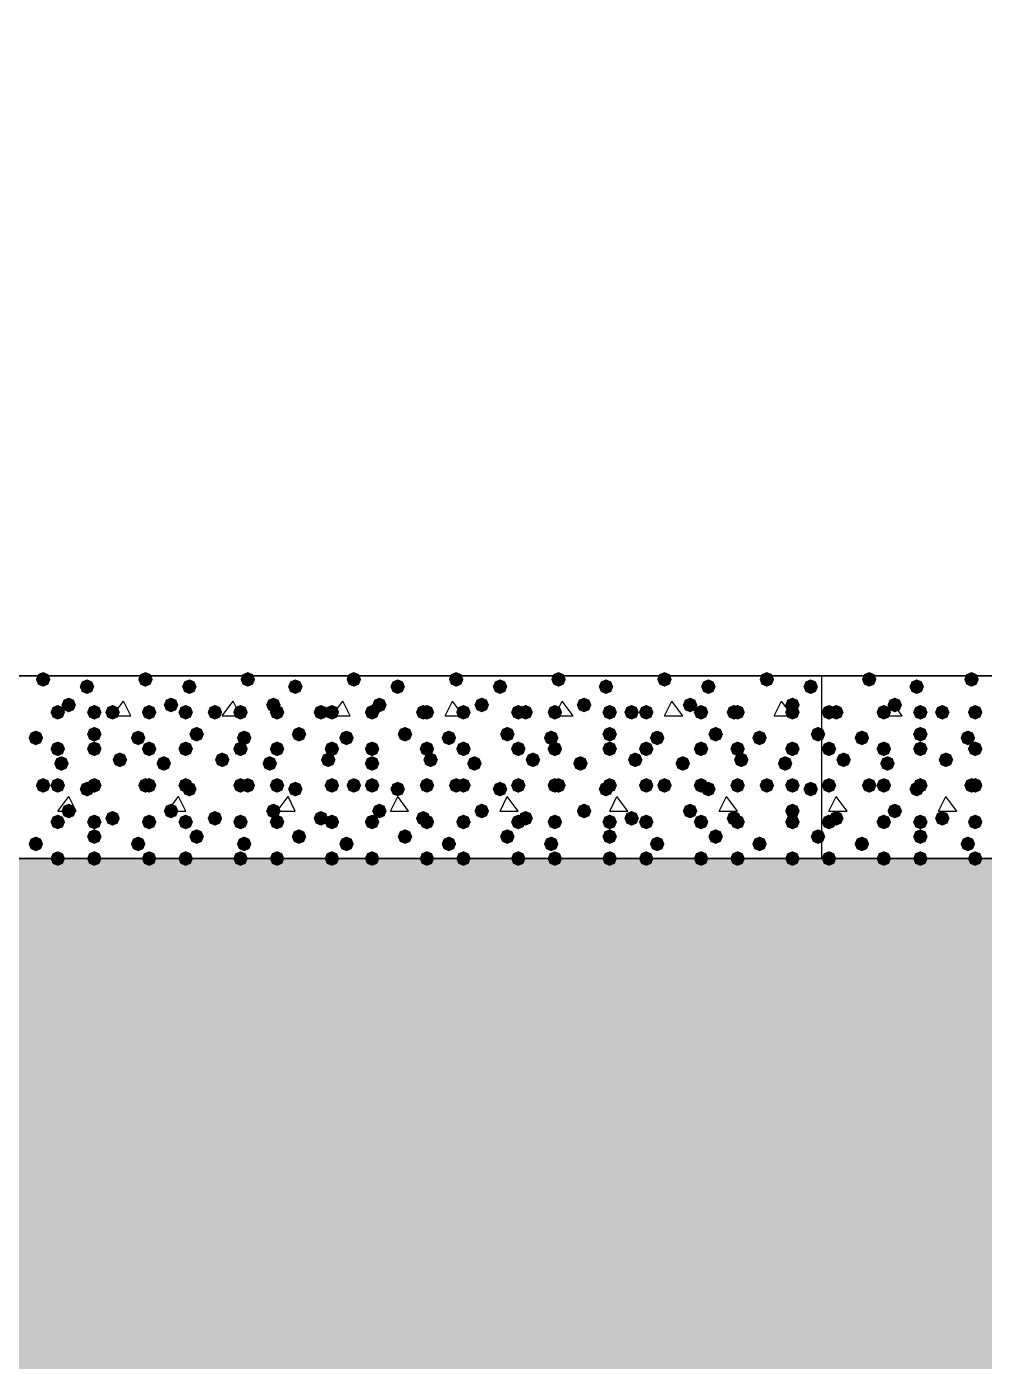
# Model space of a CAD drawing. Header units: millimetres. Extents: x 0 to 420, y 0 to 297.
# Drawn here: x 319.05 to 330.14, y 121.09 to 136.55 of the extents above; entities that cross this region are included whole.
import ezdxf

# ---------------------------------------------------------------- set-up
doc = ezdxf.new("R2010")
doc.units = ezdxf.units.MM
doc.layers.get('0').update_dxf_attribs({"linetype": 'CONTINUOUS'})

msp = doc.modelspace()

# ---------------------------------------------------------------- hatches: boundary and pattern name
at = {"true_color": 0x000008}
for points in [[(319.320333, 128.989667), (319.295462, 128.929871), (319.235667, 128.905), (319.175871, 128.929871), (319.151, 128.989667), (319.175871, 129.049462), (319.235667, 129.074333), (319.295462, 129.049463)], [(320.505667, 128.989667), (320.480796, 128.929871), (320.421, 128.905), (320.361204, 128.929871), (320.336333, 128.989667), (320.361204, 129.049462), (320.421, 129.074333), (320.480796, 129.049463)], [(321.691, 128.989667), (321.666129, 128.929871), (321.606333, 128.905), (321.546538, 128.929871), (321.521667, 128.989667), (321.546537, 129.049462), (321.606333, 129.074333), (321.666129, 129.049463)], [(322.918667, 128.989667), (322.893796, 128.929871), (322.834, 128.905), (322.774204, 128.929871), (322.749333, 128.989667), (322.774204, 129.049462), (322.834, 129.074333), (322.893796, 129.049463)], [(324.104, 128.989667), (324.079129, 128.929871), (324.019333, 128.905), (323.959538, 128.929871), (323.934667, 128.989667), (323.959537, 129.049462), (324.019333, 129.074333), (324.079129, 129.049463)], [(325.289333, 128.989667), (325.264462, 128.929871), (325.204667, 128.905), (325.144871, 128.929871), (325.12, 128.989667), (325.144871, 129.049462), (325.204667, 129.074333), (325.264462, 129.049463)], [(326.517, 128.989667), (326.492129, 128.929871), (326.432333, 128.905), (326.372538, 128.929871), (326.347667, 128.989667), (326.372537, 129.049462), (326.432333, 129.074333), (326.492129, 129.049463)], [(327.702333, 128.989667), (327.677462, 128.929871), (327.617667, 128.905), (327.557871, 128.929871), (327.533, 128.989667), (327.557871, 129.049462), (327.617667, 129.074333), (327.677462, 129.049463)], [(319.828333, 128.905), (319.803463, 128.845204), (319.743667, 128.820333), (319.683871, 128.845204), (319.659, 128.905), (319.683871, 128.964796), (319.743667, 128.989667), (319.803462, 128.964796)], [(321.013667, 128.905), (320.988796, 128.845204), (320.929, 128.820333), (320.869204, 128.845204), (320.844333, 128.905), (320.869204, 128.964796), (320.929, 128.989667), (320.988796, 128.964796)], [(322.241333, 128.905), (322.216462, 128.845204), (322.156667, 128.820333), (322.096871, 128.845204), (322.072, 128.905), (322.096871, 128.964796), (322.156667, 128.989667), (322.216462, 128.964796)], [(323.426667, 128.905), (323.401796, 128.845204), (323.342, 128.820333), (323.282204, 128.845204), (323.257333, 128.905), (323.282204, 128.964796), (323.342, 128.989667), (323.401796, 128.964796)], [(324.612, 128.905), (324.587129, 128.845204), (324.527333, 128.820333), (324.467538, 128.845204), (324.442667, 128.905), (324.467537, 128.964796), (324.527333, 128.989667), (324.587129, 128.964796)], [(325.839667, 128.905), (325.814796, 128.845204), (325.755, 128.820333), (325.695204, 128.845204), (325.670333, 128.905), (325.695204, 128.964796), (325.755, 128.989667), (325.814796, 128.964796)], [(327.025, 128.905), (327.000129, 128.845204), (326.940333, 128.820333), (326.880538, 128.845204), (326.855667, 128.905), (326.880537, 128.964796), (326.940333, 128.989667), (327.000129, 128.964796)], [(328.210333, 128.905), (328.185462, 128.845204), (328.125667, 128.820333), (328.065871, 128.845204), (328.041, 128.905), (328.065871, 128.964796), (328.125667, 128.989667), (328.185462, 128.964796)], [(319.616667, 128.693333), (319.591796, 128.633537), (319.532, 128.608667), (319.472204, 128.633537), (319.447333, 128.693333), (319.472204, 128.753129), (319.532, 128.778), (319.591796, 128.753129)], [(320.802, 128.693333), (320.777129, 128.633537), (320.717333, 128.608667), (320.657537, 128.633537), (320.632667, 128.693333), (320.657537, 128.753129), (320.717333, 128.778), (320.777129, 128.753129)], [(321.987333, 128.693333), (321.962462, 128.633537), (321.902667, 128.608667), (321.842871, 128.633537), (321.818, 128.693333), (321.842871, 128.753129), (321.902667, 128.778), (321.962462, 128.753129)], [(323.215, 128.693333), (323.190129, 128.633537), (323.130333, 128.608667), (323.070538, 128.633537), (323.045667, 128.693333), (323.070537, 128.753129), (323.130333, 128.778), (323.190129, 128.753129)], [(324.400333, 128.693333), (324.375463, 128.633537), (324.315667, 128.608667), (324.255871, 128.633537), (324.231, 128.693333), (324.255871, 128.753129), (324.315667, 128.778), (324.375462, 128.753129)], [(325.585667, 128.693333), (325.560796, 128.633537), (325.501, 128.608667), (325.441204, 128.633537), (325.416333, 128.693333), (325.441204, 128.753129), (325.501, 128.778), (325.560796, 128.753129)], [(326.813333, 128.693333), (326.788462, 128.633537), (326.728667, 128.608667), (326.668871, 128.633537), (326.644, 128.693333), (326.668871, 128.753129), (326.728667, 128.778), (326.788462, 128.753129)], [(327.998667, 128.693333), (327.973796, 128.633537), (327.914, 128.608667), (327.854204, 128.633537), (327.829333, 128.693333), (327.854204, 128.753129), (327.914, 128.778), (327.973796, 128.753129)], [(319.489667, 128.608667), (319.464796, 128.548871), (319.405, 128.524), (319.345204, 128.548871), (319.320333, 128.608667), (319.345204, 128.668462), (319.405, 128.693333), (319.464796, 128.668463)], [(319.913, 128.608667), (319.888129, 128.548871), (319.828333, 128.524), (319.768537, 128.548871), (319.743667, 128.608667), (319.768537, 128.668462), (319.828333, 128.693333), (319.888129, 128.668463)], [(320.124667, 128.608667), (320.099796, 128.548871), (320.04, 128.524), (319.980204, 128.548871), (319.955333, 128.608667), (319.980204, 128.668462), (320.04, 128.693333), (320.099796, 128.668463)], [(320.548, 128.608667), (320.523129, 128.548871), (320.463333, 128.524), (320.403537, 128.548871), (320.378667, 128.608667), (320.403537, 128.668462), (320.463333, 128.693333), (320.523129, 128.668463)], [(320.971333, 128.608667), (320.946462, 128.548871), (320.886667, 128.524), (320.826871, 128.548871), (320.802, 128.608667), (320.826871, 128.668462), (320.886667, 128.693333), (320.946462, 128.668463)], [(321.31, 128.608667), (321.285129, 128.548871), (321.225333, 128.524), (321.165538, 128.548871), (321.140667, 128.608667), (321.165537, 128.668462), (321.225333, 128.693333), (321.285129, 128.668463)], [(321.606333, 128.608667), (321.581462, 128.548871), (321.521667, 128.524), (321.461871, 128.548871), (321.437, 128.608667), (321.461871, 128.668462), (321.521667, 128.693333), (321.581462, 128.668463)], [(322.029667, 128.608667), (322.004796, 128.548871), (321.945, 128.524), (321.885204, 128.548871), (321.860333, 128.608667), (321.885204, 128.668462), (321.945, 128.693333), (322.004796, 128.668463)], [(322.537667, 128.608667), (322.512796, 128.548871), (322.453, 128.524), (322.393204, 128.548871), (322.368333, 128.608667), (322.393204, 128.668462), (322.453, 128.693333), (322.512796, 128.668463)], [(322.664667, 128.608667), (322.639796, 128.548871), (322.58, 128.524), (322.520204, 128.548871), (322.495333, 128.608667), (322.520204, 128.668462), (322.58, 128.693333), (322.639796, 128.668463)], [(323.130333, 128.608667), (323.105462, 128.548871), (323.045667, 128.524), (322.985871, 128.548871), (322.961, 128.608667), (322.985871, 128.668462), (323.045667, 128.693333), (323.105462, 128.668463)], [(323.723, 128.608667), (323.698129, 128.548871), (323.638333, 128.524), (323.578538, 128.548871), (323.553667, 128.608667), (323.578537, 128.668462), (323.638333, 128.693333), (323.698129, 128.668463)], [(323.765333, 128.608667), (323.740463, 128.548871), (323.680667, 128.524), (323.620871, 128.548871), (323.596, 128.608667), (323.620871, 128.668462), (323.680667, 128.693333), (323.740462, 128.668463)], [(324.188667, 128.608667), (324.163796, 128.548871), (324.104, 128.524), (324.044204, 128.548871), (324.019333, 128.608667), (324.044204, 128.668462), (324.104, 128.693333), (324.163796, 128.668463)], [(324.823667, 128.608667), (324.798796, 128.548871), (324.739, 128.524), (324.679204, 128.548871), (324.654333, 128.608667), (324.679204, 128.668462), (324.739, 128.693333), (324.798796, 128.668463)], [(324.908333, 128.608667), (324.883462, 128.548871), (324.823667, 128.524), (324.763871, 128.548871), (324.739, 128.608667), (324.763871, 128.668462), (324.823667, 128.693333), (324.883462, 128.668463)], [(325.247, 128.608667), (325.222129, 128.548871), (325.162333, 128.524), (325.102538, 128.548871), (325.077667, 128.608667), (325.102537, 128.668462), (325.162333, 128.693333), (325.222129, 128.668463)], [(325.882, 128.608667), (325.857129, 128.548871), (325.797333, 128.524), (325.737538, 128.548871), (325.712667, 128.608667), (325.737537, 128.668462), (325.797333, 128.693333), (325.857129, 128.668463)], [(326.136, 128.608667), (326.111129, 128.548871), (326.051333, 128.524), (325.991537, 128.548871), (325.966667, 128.608667), (325.991537, 128.668462), (326.051333, 128.693333), (326.111129, 128.668463)], [(326.305333, 128.608667), (326.280463, 128.548871), (326.220667, 128.524), (326.160871, 128.548871), (326.136, 128.608667), (326.160871, 128.668462), (326.220667, 128.693333), (326.280462, 128.668463)], [(326.940333, 128.608667), (326.915462, 128.548871), (326.855667, 128.524), (326.795871, 128.548871), (326.771, 128.608667), (326.795871, 128.668462), (326.855667, 128.693333), (326.915462, 128.668463)], [(327.321333, 128.608667), (327.296462, 128.548871), (327.236667, 128.524), (327.176871, 128.548871), (327.152, 128.608667), (327.176871, 128.668462), (327.236667, 128.693333), (327.296462, 128.668463)], [(327.363667, 128.608667), (327.338796, 128.548871), (327.279, 128.524), (327.219204, 128.548871), (327.194333, 128.608667), (327.219204, 128.668462), (327.279, 128.693333), (327.338796, 128.668463)], [(327.998667, 128.608667), (327.973796, 128.548871), (327.914, 128.524), (327.854204, 128.548871), (327.829333, 128.608667), (327.854204, 128.668462), (327.914, 128.693333), (327.973796, 128.668463)], [(319.913, 128.354667), (319.888129, 128.294871), (319.828333, 128.27), (319.768537, 128.294871), (319.743667, 128.354667), (319.768537, 128.414462), (319.828333, 128.439333), (319.888129, 128.414463)], [(321.098333, 128.354667), (321.073463, 128.294871), (321.013667, 128.27), (320.953871, 128.294871), (320.929, 128.354667), (320.953871, 128.414462), (321.013667, 128.439333), (321.073462, 128.414463)], [(322.283667, 128.354667), (322.258796, 128.294871), (322.199, 128.27), (322.139204, 128.294871), (322.114333, 128.354667), (322.139204, 128.414462), (322.199, 128.439333), (322.258796, 128.414463)], [(323.511333, 128.354667), (323.486463, 128.294871), (323.426667, 128.27), (323.366871, 128.294871), (323.342, 128.354667), (323.366871, 128.414462), (323.426667, 128.439333), (323.486462, 128.414463)], [(324.696667, 128.354667), (324.671796, 128.294871), (324.612, 128.27), (324.552204, 128.294871), (324.527333, 128.354667), (324.552204, 128.414462), (324.612, 128.439333), (324.671796, 128.414463)], [(325.882, 128.354667), (325.857129, 128.294871), (325.797333, 128.27), (325.737538, 128.294871), (325.712667, 128.354667), (325.737537, 128.414462), (325.797333, 128.439333), (325.857129, 128.414463)], [(327.109667, 128.354667), (327.084796, 128.294871), (327.025, 128.27), (326.965204, 128.294871), (326.940333, 128.354667), (326.965204, 128.414462), (327.025, 128.439333), (327.084796, 128.414463)], [(328.295, 128.354667), (328.270129, 128.294871), (328.210333, 128.27), (328.150538, 128.294871), (328.125667, 128.354667), (328.150537, 128.414462), (328.210333, 128.439333), (328.270129, 128.414463)], [(319.235667, 128.312333), (319.210796, 128.252537), (319.151, 128.227667), (319.091204, 128.252537), (319.066333, 128.312333), (319.091204, 128.372129), (319.151, 128.397), (319.210796, 128.372129)], [(319.489667, 128.185333), (319.464796, 128.125538), (319.405, 128.100667), (319.345204, 128.125538), (319.320333, 128.185333), (319.345204, 128.245129), (319.405, 128.27), (319.464796, 128.245129)], [(319.913, 128.185333), (319.888129, 128.125538), (319.828333, 128.100667), (319.768537, 128.125538), (319.743667, 128.185333), (319.768537, 128.245129), (319.828333, 128.27), (319.888129, 128.245129)], [(320.421, 128.312333), (320.396129, 128.252537), (320.336333, 128.227667), (320.276538, 128.252537), (320.251667, 128.312333), (320.276537, 128.372129), (320.336333, 128.397), (320.396129, 128.372129)], [(320.548, 128.185333), (320.523129, 128.125538), (320.463333, 128.100667), (320.403537, 128.125538), (320.378667, 128.185333), (320.403537, 128.245129), (320.463333, 128.27), (320.523129, 128.245129)], [(320.971333, 128.185333), (320.946462, 128.125538), (320.886667, 128.100667), (320.826871, 128.125538), (320.802, 128.185333), (320.826871, 128.245129), (320.886667, 128.27), (320.946462, 128.245129)], [(321.606333, 128.185333), (321.581462, 128.125538), (321.521667, 128.100667), (321.461871, 128.125538), (321.437, 128.185333), (321.461871, 128.245129), (321.521667, 128.27), (321.581462, 128.245129)], [(321.648667, 128.312333), (321.623796, 128.252537), (321.564, 128.227667), (321.504204, 128.252537), (321.479333, 128.312333), (321.504204, 128.372129), (321.564, 128.397), (321.623796, 128.372129)], [(322.029667, 128.185333), (322.004796, 128.125538), (321.945, 128.100667), (321.885204, 128.125538), (321.860333, 128.185333), (321.885204, 128.245129), (321.945, 128.27), (322.004796, 128.245129)], [(322.664667, 128.185333), (322.639796, 128.125538), (322.58, 128.100667), (322.520204, 128.125538), (322.495333, 128.185333), (322.520204, 128.245129), (322.58, 128.27), (322.639796, 128.245129)], [(322.834, 128.312333), (322.809129, 128.252537), (322.749333, 128.227667), (322.689537, 128.252537), (322.664667, 128.312333), (322.689537, 128.372129), (322.749333, 128.397), (322.809129, 128.372129)], [(323.130333, 128.185333), (323.105462, 128.125538), (323.045667, 128.100667), (322.985871, 128.125538), (322.961, 128.185333), (322.985871, 128.245129), (323.045667, 128.27), (323.105462, 128.245129)], [(323.765333, 128.185333), (323.740463, 128.125538), (323.680667, 128.100667), (323.620871, 128.125538), (323.596, 128.185333), (323.620871, 128.245129), (323.680667, 128.27), (323.740462, 128.245129)], [(324.019333, 128.312333), (323.994462, 128.252537), (323.934667, 128.227667), (323.874871, 128.252537), (323.85, 128.312333), (323.874871, 128.372129), (323.934667, 128.397), (323.994462, 128.372129)], [(324.188667, 128.185333), (324.163796, 128.125538), (324.104, 128.100667), (324.044204, 128.125538), (324.019333, 128.185333), (324.044204, 128.245129), (324.104, 128.27), (324.163796, 128.245129)], [(324.823667, 128.185333), (324.798796, 128.125538), (324.739, 128.100667), (324.679204, 128.125538), (324.654333, 128.185333), (324.679204, 128.245129), (324.739, 128.27), (324.798796, 128.245129)], [(325.204667, 128.312333), (325.179796, 128.252537), (325.12, 128.227667), (325.060204, 128.252537), (325.035333, 128.312333), (325.060204, 128.372129), (325.12, 128.397), (325.179796, 128.372129)], [(325.247, 128.185333), (325.222129, 128.125538), (325.162333, 128.100667), (325.102538, 128.125538), (325.077667, 128.185333), (325.102537, 128.245129), (325.162333, 128.27), (325.222129, 128.245129)], [(325.882, 128.185333), (325.857129, 128.125538), (325.797333, 128.100667), (325.737538, 128.125538), (325.712667, 128.185333), (325.737537, 128.245129), (325.797333, 128.27), (325.857129, 128.245129)], [(326.305333, 128.185333), (326.280463, 128.125538), (326.220667, 128.100667), (326.160871, 128.125538), (326.136, 128.185333), (326.160871, 128.245129), (326.220667, 128.27), (326.280462, 128.245129)], [(326.432333, 128.312333), (326.407462, 128.252537), (326.347667, 128.227667), (326.287871, 128.252537), (326.263, 128.312333), (326.287871, 128.372129), (326.347667, 128.397), (326.407462, 128.372129)], [(326.940333, 128.185333), (326.915462, 128.125538), (326.855667, 128.100667), (326.795871, 128.125538), (326.771, 128.185333), (326.795871, 128.245129), (326.855667, 128.27), (326.915462, 128.245129)], [(327.363667, 128.185333), (327.338796, 128.125538), (327.279, 128.100667), (327.219204, 128.125538), (327.194333, 128.185333), (327.219204, 128.245129), (327.279, 128.27), (327.338796, 128.245129)], [(327.617667, 128.312333), (327.592796, 128.252537), (327.533, 128.227667), (327.473204, 128.252537), (327.448333, 128.312333), (327.473204, 128.372129), (327.533, 128.397), (327.592796, 128.372129)], [(327.998667, 128.185333), (327.973796, 128.125538), (327.914, 128.100667), (327.854204, 128.125538), (327.829333, 128.185333), (327.854204, 128.245129), (327.914, 128.27), (327.973796, 128.245129)], [(319.532, 128.016), (319.507129, 127.956204), (319.447333, 127.931333), (319.387538, 127.956204), (319.362667, 128.016), (319.387537, 128.075796), (319.447333, 128.100667), (319.507129, 128.075796)], [(320.209333, 128.058333), (320.184463, 127.998538), (320.124667, 127.973667), (320.064871, 127.998538), (320.04, 128.058333), (320.064871, 128.118129), (320.124667, 128.143), (320.184462, 128.118129)], [(320.717333, 128.016), (320.692462, 127.956204), (320.632667, 127.931333), (320.572871, 127.956204), (320.548, 128.016), (320.572871, 128.075796), (320.632667, 128.100667), (320.692462, 128.075796)], [(321.394667, 128.058333), (321.369796, 127.998538), (321.31, 127.973667), (321.250204, 127.998538), (321.225333, 128.058333), (321.250204, 128.118129), (321.31, 128.143), (321.369796, 128.118129)], [(321.945, 128.016), (321.920129, 127.956204), (321.860333, 127.931333), (321.800538, 127.956204), (321.775667, 128.016), (321.800537, 128.075796), (321.860333, 128.100667), (321.920129, 128.075796)], [(322.622333, 128.058333), (322.597462, 127.998538), (322.537667, 127.973667), (322.477871, 127.998538), (322.453, 128.058333), (322.477871, 128.118129), (322.537667, 128.143), (322.597462, 128.118129)], [(323.130333, 128.016), (323.105462, 127.956204), (323.045667, 127.931333), (322.985871, 127.956204), (322.961, 128.016), (322.985871, 128.075796), (323.045667, 128.100667), (323.105462, 128.075796)], [(323.807667, 128.058333), (323.782796, 127.998538), (323.723, 127.973667), (323.663204, 127.998538), (323.638333, 128.058333), (323.663204, 128.118129), (323.723, 128.143), (323.782796, 128.118129)], [(324.315667, 128.016), (324.290796, 127.956204), (324.231, 127.931333), (324.171204, 127.956204), (324.146333, 128.016), (324.171204, 128.075796), (324.231, 128.100667), (324.290796, 128.075796)], [(324.993, 128.058333), (324.968129, 127.998538), (324.908333, 127.973667), (324.848538, 127.998538), (324.823667, 128.058333), (324.848537, 128.118129), (324.908333, 128.143), (324.968129, 128.118129)], [(325.543333, 128.016), (325.518462, 127.956204), (325.458667, 127.931333), (325.398871, 127.956204), (325.374, 128.016), (325.398871, 128.075796), (325.458667, 128.100667), (325.518462, 128.075796)], [(326.178333, 128.058333), (326.153462, 127.998538), (326.093667, 127.973667), (326.033871, 127.998538), (326.009, 128.058333), (326.033871, 128.118129), (326.093667, 128.143), (326.153462, 128.118129)], [(326.728667, 128.016), (326.703796, 127.956204), (326.644, 127.931333), (326.584204, 127.956204), (326.559333, 128.016), (326.584204, 128.075796), (326.644, 128.100667), (326.703796, 128.075796)], [(327.406, 128.058333), (327.381129, 127.998538), (327.321333, 127.973667), (327.261537, 127.998538), (327.236667, 128.058333), (327.261537, 128.118129), (327.321333, 128.143), (327.381129, 128.118129)], [(327.914, 128.016), (327.889129, 127.956204), (327.829333, 127.931333), (327.769537, 127.956204), (327.744667, 128.016), (327.769537, 128.075796), (327.829333, 128.100667), (327.889129, 128.075796)], [(319.320333, 127.762), (319.295462, 127.702204), (319.235667, 127.677333), (319.175871, 127.702204), (319.151, 127.762), (319.175871, 127.821796), (319.235667, 127.846667), (319.295462, 127.821796)], [(319.489667, 127.762), (319.464796, 127.702204), (319.405, 127.677333), (319.345204, 127.702204), (319.320333, 127.762), (319.345204, 127.821796), (319.405, 127.846667), (319.464796, 127.821796)], [(319.828333, 127.719667), (319.803463, 127.659871), (319.743667, 127.635), (319.683871, 127.659871), (319.659, 127.719667), (319.683871, 127.779462), (319.743667, 127.804333), (319.803462, 127.779463)], [(319.913, 127.762), (319.888129, 127.702204), (319.828333, 127.677333), (319.768537, 127.702204), (319.743667, 127.762), (319.768537, 127.821796), (319.828333, 127.846667), (319.888129, 127.821796)], [(320.505667, 127.762), (320.480796, 127.702204), (320.421, 127.677333), (320.361204, 127.702204), (320.336333, 127.762), (320.361204, 127.821796), (320.421, 127.846667), (320.480796, 127.821796)], [(320.548, 127.762), (320.523129, 127.702204), (320.463333, 127.677333), (320.403537, 127.702204), (320.378667, 127.762), (320.403537, 127.821796), (320.463333, 127.846667), (320.523129, 127.821796)], [(320.971333, 127.762), (320.946462, 127.702204), (320.886667, 127.677333), (320.826871, 127.702204), (320.802, 127.762), (320.826871, 127.821796), (320.886667, 127.846667), (320.946462, 127.821796)], [(321.013667, 127.719667), (320.988796, 127.659871), (320.929, 127.635), (320.869204, 127.659871), (320.844333, 127.719667), (320.869204, 127.779462), (320.929, 127.804333), (320.988796, 127.779463)], [(321.606333, 127.762), (321.581462, 127.702204), (321.521667, 127.677333), (321.461871, 127.702204), (321.437, 127.762), (321.461871, 127.821796), (321.521667, 127.846667), (321.581462, 127.821796)], [(321.691, 127.762), (321.666129, 127.702204), (321.606333, 127.677333), (321.546538, 127.702204), (321.521667, 127.762), (321.546537, 127.821796), (321.606333, 127.846667), (321.666129, 127.821796)], [(322.029667, 127.762), (322.004796, 127.702204), (321.945, 127.677333), (321.885204, 127.702204), (321.860333, 127.762), (321.885204, 127.821796), (321.945, 127.846667), (322.004796, 127.821796)], [(322.241333, 127.719667), (322.216462, 127.659871), (322.156667, 127.635), (322.096871, 127.659871), (322.072, 127.719667), (322.096871, 127.779462), (322.156667, 127.804333), (322.216462, 127.779463)], [(322.664667, 127.762), (322.639796, 127.702204), (322.58, 127.677333), (322.520204, 127.702204), (322.495333, 127.762), (322.520204, 127.821796), (322.58, 127.846667), (322.639796, 127.821796)], [(322.918667, 127.762), (322.893796, 127.702204), (322.834, 127.677333), (322.774204, 127.702204), (322.749333, 127.762), (322.774204, 127.821796), (322.834, 127.846667), (322.893796, 127.821796)], [(323.130333, 127.762), (323.105462, 127.702204), (323.045667, 127.677333), (322.985871, 127.702204), (322.961, 127.762), (322.985871, 127.821796), (323.045667, 127.846667), (323.105462, 127.821796)], [(323.426667, 127.719667), (323.401796, 127.659871), (323.342, 127.635), (323.282204, 127.659871), (323.257333, 127.719667), (323.282204, 127.779462), (323.342, 127.804333), (323.401796, 127.779463)], [(323.765333, 127.762), (323.740463, 127.702204), (323.680667, 127.677333), (323.620871, 127.702204), (323.596, 127.762), (323.620871, 127.821796), (323.680667, 127.846667), (323.740462, 127.821796)], [(324.104, 127.762), (324.079129, 127.702204), (324.019333, 127.677333), (323.959538, 127.702204), (323.934667, 127.762), (323.959537, 127.821796), (324.019333, 127.846667), (324.079129, 127.821796)], [(324.188667, 127.762), (324.163796, 127.702204), (324.104, 127.677333), (324.044204, 127.702204), (324.019333, 127.762), (324.044204, 127.821796), (324.104, 127.846667), (324.163796, 127.821796)], [(324.612, 127.719667), (324.587129, 127.659871), (324.527333, 127.635), (324.467538, 127.659871), (324.442667, 127.719667), (324.467537, 127.779462), (324.527333, 127.804333), (324.587129, 127.779463)], [(324.823667, 127.762), (324.798796, 127.702204), (324.739, 127.677333), (324.679204, 127.702204), (324.654333, 127.762), (324.679204, 127.821796), (324.739, 127.846667), (324.798796, 127.821796)], [(325.247, 127.762), (325.222129, 127.702204), (325.162333, 127.677333), (325.102538, 127.702204), (325.077667, 127.762), (325.102537, 127.821796), (325.162333, 127.846667), (325.222129, 127.821796)], [(325.289333, 127.762), (325.264462, 127.702204), (325.204667, 127.677333), (325.144871, 127.702204), (325.12, 127.762), (325.144871, 127.821796), (325.204667, 127.846667), (325.264462, 127.821796)], [(325.839667, 127.719667), (325.814796, 127.659871), (325.755, 127.635), (325.695204, 127.659871), (325.670333, 127.719667), (325.695204, 127.779462), (325.755, 127.804333), (325.814796, 127.779463)], [(325.882, 127.762), (325.857129, 127.702204), (325.797333, 127.677333), (325.737538, 127.702204), (325.712667, 127.762), (325.737537, 127.821796), (325.797333, 127.846667), (325.857129, 127.821796)], [(326.305333, 127.762), (326.280463, 127.702204), (326.220667, 127.677333), (326.160871, 127.702204), (326.136, 127.762), (326.160871, 127.821796), (326.220667, 127.846667), (326.280462, 127.821796)], [(326.517, 127.762), (326.492129, 127.702204), (326.432333, 127.677333), (326.372538, 127.702204), (326.347667, 127.762), (326.372537, 127.821796), (326.432333, 127.846667), (326.492129, 127.821796)], [(326.940333, 127.762), (326.915462, 127.702204), (326.855667, 127.677333), (326.795871, 127.702204), (326.771, 127.762), (326.795871, 127.821796), (326.855667, 127.846667), (326.915462, 127.821796)], [(327.025, 127.719667), (327.000129, 127.659871), (326.940333, 127.635), (326.880538, 127.659871), (326.855667, 127.719667), (326.880537, 127.779462), (326.940333, 127.804333), (327.000129, 127.779463)], [(327.363667, 127.762), (327.338796, 127.702204), (327.279, 127.677333), (327.219204, 127.702204), (327.194333, 127.762), (327.219204, 127.821796), (327.279, 127.846667), (327.338796, 127.821796)], [(327.702333, 127.762), (327.677462, 127.702204), (327.617667, 127.677333), (327.557871, 127.702204), (327.533, 127.762), (327.557871, 127.821796), (327.617667, 127.846667), (327.677462, 127.821796)], [(327.998667, 127.762), (327.973796, 127.702204), (327.914, 127.677333), (327.854204, 127.702204), (327.829333, 127.762), (327.854204, 127.821796), (327.914, 127.846667), (327.973796, 127.821796)], [(328.210333, 127.719667), (328.185462, 127.659871), (328.125667, 127.635), (328.065871, 127.659871), (328.041, 127.719667), (328.065871, 127.779462), (328.125667, 127.804333), (328.185462, 127.779463)], [(319.616667, 127.465667), (319.591796, 127.405871), (319.532, 127.381), (319.472204, 127.405871), (319.447333, 127.465667), (319.472204, 127.525462), (319.532, 127.550333), (319.591796, 127.525463)], [(320.802, 127.465667), (320.777129, 127.405871), (320.717333, 127.381), (320.657537, 127.405871), (320.632667, 127.465667), (320.657537, 127.525462), (320.717333, 127.550333), (320.777129, 127.525463)], [(321.987333, 127.465667), (321.962462, 127.405871), (321.902667, 127.381), (321.842871, 127.405871), (321.818, 127.465667), (321.842871, 127.525462), (321.902667, 127.550333), (321.962462, 127.525463)], [(323.215, 127.465667), (323.190129, 127.405871), (323.130333, 127.381), (323.070538, 127.405871), (323.045667, 127.465667), (323.070537, 127.525462), (323.130333, 127.550333), (323.190129, 127.525463)], [(324.400333, 127.465667), (324.375463, 127.405871), (324.315667, 127.381), (324.255871, 127.405871), (324.231, 127.465667), (324.255871, 127.525462), (324.315667, 127.550333), (324.375462, 127.525463)], [(325.585667, 127.465667), (325.560796, 127.405871), (325.501, 127.381), (325.441204, 127.405871), (325.416333, 127.465667), (325.441204, 127.525462), (325.501, 127.550333), (325.560796, 127.525463)], [(326.813333, 127.465667), (326.788462, 127.405871), (326.728667, 127.381), (326.668871, 127.405871), (326.644, 127.465667), (326.668871, 127.525462), (326.728667, 127.550333), (326.788462, 127.525463)], [(327.998667, 127.465667), (327.973796, 127.405871), (327.914, 127.381), (327.854204, 127.405871), (327.829333, 127.465667), (327.854204, 127.525462), (327.914, 127.550333), (327.973796, 127.525463)], [(319.489667, 127.338667), (319.464796, 127.278871), (319.405, 127.254), (319.345204, 127.278871), (319.320333, 127.338667), (319.345204, 127.398462), (319.405, 127.423333), (319.464796, 127.398463)], [(319.913, 127.338667), (319.888129, 127.278871), (319.828333, 127.254), (319.768537, 127.278871), (319.743667, 127.338667), (319.768537, 127.398462), (319.828333, 127.423333), (319.888129, 127.398463)], [(320.124667, 127.381), (320.099796, 127.321204), (320.04, 127.296333), (319.980204, 127.321204), (319.955333, 127.381), (319.980204, 127.440796), (320.04, 127.465667), (320.099796, 127.440796)], [(320.548, 127.338667), (320.523129, 127.278871), (320.463333, 127.254), (320.403537, 127.278871), (320.378667, 127.338667), (320.403537, 127.398462), (320.463333, 127.423333), (320.523129, 127.398463)], [(320.971333, 127.338667), (320.946462, 127.278871), (320.886667, 127.254), (320.826871, 127.278871), (320.802, 127.338667), (320.826871, 127.398462), (320.886667, 127.423333), (320.946462, 127.398463)], [(321.31, 127.381), (321.285129, 127.321204), (321.225333, 127.296333), (321.165538, 127.321204), (321.140667, 127.381), (321.165537, 127.440796), (321.225333, 127.465667), (321.285129, 127.440796)], [(321.606333, 127.338667), (321.581462, 127.278871), (321.521667, 127.254), (321.461871, 127.278871), (321.437, 127.338667), (321.461871, 127.398462), (321.521667, 127.423333), (321.581462, 127.398463)], [(322.029667, 127.338667), (322.004796, 127.278871), (321.945, 127.254), (321.885204, 127.278871), (321.860333, 127.338667), (321.885204, 127.398462), (321.945, 127.423333), (322.004796, 127.398463)], [(322.537667, 127.381), (322.512796, 127.321204), (322.453, 127.296333), (322.393204, 127.321204), (322.368333, 127.381), (322.393204, 127.440796), (322.453, 127.465667), (322.512796, 127.440796)], [(322.664667, 127.338667), (322.639796, 127.278871), (322.58, 127.254), (322.520204, 127.278871), (322.495333, 127.338667), (322.520204, 127.398462), (322.58, 127.423333), (322.639796, 127.398463)], [(323.130333, 127.338667), (323.105462, 127.278871), (323.045667, 127.254), (322.985871, 127.278871), (322.961, 127.338667), (322.985871, 127.398462), (323.045667, 127.423333), (323.105462, 127.398463)], [(323.723, 127.381), (323.698129, 127.321204), (323.638333, 127.296333), (323.578538, 127.321204), (323.553667, 127.381), (323.578537, 127.440796), (323.638333, 127.465667), (323.698129, 127.440796)], [(323.765333, 127.338667), (323.740463, 127.278871), (323.680667, 127.254), (323.620871, 127.278871), (323.596, 127.338667), (323.620871, 127.398462), (323.680667, 127.423333), (323.740462, 127.398463)], [(324.188667, 127.338667), (324.163796, 127.278871), (324.104, 127.254), (324.044204, 127.278871), (324.019333, 127.338667), (324.044204, 127.398462), (324.104, 127.423333), (324.163796, 127.398463)], [(324.823667, 127.338667), (324.798796, 127.278871), (324.739, 127.254), (324.679204, 127.278871), (324.654333, 127.338667), (324.679204, 127.398462), (324.739, 127.423333), (324.798796, 127.398463)], [(324.908333, 127.381), (324.883462, 127.321204), (324.823667, 127.296333), (324.763871, 127.321204), (324.739, 127.381), (324.763871, 127.440796), (324.823667, 127.465667), (324.883462, 127.440796)], [(325.247, 127.338667), (325.222129, 127.278871), (325.162333, 127.254), (325.102538, 127.278871), (325.077667, 127.338667), (325.102537, 127.398462), (325.162333, 127.423333), (325.222129, 127.398463)], [(325.882, 127.338667), (325.857129, 127.278871), (325.797333, 127.254), (325.737538, 127.278871), (325.712667, 127.338667), (325.737537, 127.398462), (325.797333, 127.423333), (325.857129, 127.398463)], [(326.136, 127.381), (326.111129, 127.321204), (326.051333, 127.296333), (325.991537, 127.321204), (325.966667, 127.381), (325.991537, 127.440796), (326.051333, 127.465667), (326.111129, 127.440796)], [(326.305333, 127.338667), (326.280463, 127.278871), (326.220667, 127.254), (326.160871, 127.278871), (326.136, 127.338667), (326.160871, 127.398462), (326.220667, 127.423333), (326.280462, 127.398463)], [(326.940333, 127.338667), (326.915462, 127.278871), (326.855667, 127.254), (326.795871, 127.278871), (326.771, 127.338667), (326.795871, 127.398462), (326.855667, 127.423333), (326.915462, 127.398463)], [(327.321333, 127.381), (327.296462, 127.321204), (327.236667, 127.296333), (327.176871, 127.321204), (327.152, 127.381), (327.176871, 127.440796), (327.236667, 127.465667), (327.296462, 127.440796)], [(327.363667, 127.338667), (327.338796, 127.278871), (327.279, 127.254), (327.219204, 127.278871), (327.194333, 127.338667), (327.219204, 127.398462), (327.279, 127.423333), (327.338796, 127.398463)], [(327.998667, 127.338667), (327.973796, 127.278871), (327.914, 127.254), (327.854204, 127.278871), (327.829333, 127.338667), (327.854204, 127.398462), (327.914, 127.423333), (327.973796, 127.398463)], [(319.235667, 127.084667), (319.210796, 127.024871), (319.151, 127), (319.091204, 127.024871), (319.066333, 127.084667), (319.091204, 127.144462), (319.151, 127.169333), (319.210796, 127.144463)], [(319.913, 127.169333), (319.888129, 127.109537), (319.828333, 127.084667), (319.768537, 127.109537), (319.743667, 127.169333), (319.768537, 127.229129), (319.828333, 127.254), (319.888129, 127.229129)], [(320.421, 127.084667), (320.396129, 127.024871), (320.336333, 127), (320.276538, 127.024871), (320.251667, 127.084667), (320.276537, 127.144462), (320.336333, 127.169333), (320.396129, 127.144463)], [(321.098333, 127.169333), (321.073463, 127.109537), (321.013667, 127.084667), (320.953871, 127.109537), (320.929, 127.169333), (320.953871, 127.229129), (321.013667, 127.254), (321.073462, 127.229129)], [(321.648667, 127.084667), (321.623796, 127.024871), (321.564, 127), (321.504204, 127.024871), (321.479333, 127.084667), (321.504204, 127.144462), (321.564, 127.169333), (321.623796, 127.144463)], [(322.283667, 127.169333), (322.258796, 127.109537), (322.199, 127.084667), (322.139204, 127.109537), (322.114333, 127.169333), (322.139204, 127.229129), (322.199, 127.254), (322.258796, 127.229129)], [(322.834, 127.084667), (322.809129, 127.024871), (322.749333, 127), (322.689537, 127.024871), (322.664667, 127.084667), (322.689537, 127.144462), (322.749333, 127.169333), (322.809129, 127.144463)], [(323.511333, 127.169333), (323.486463, 127.109537), (323.426667, 127.084667), (323.366871, 127.109537), (323.342, 127.169333), (323.366871, 127.229129), (323.426667, 127.254), (323.486462, 127.229129)], [(324.019333, 127.084667), (323.994462, 127.024871), (323.934667, 127), (323.874871, 127.024871), (323.85, 127.084667), (323.874871, 127.144462), (323.934667, 127.169333), (323.994462, 127.144463)], [(324.696667, 127.169333), (324.671796, 127.109537), (324.612, 127.084667), (324.552204, 127.109537), (324.527333, 127.169333), (324.552204, 127.229129), (324.612, 127.254), (324.671796, 127.229129)], [(325.204667, 127.084667), (325.179796, 127.024871), (325.12, 127), (325.060204, 127.024871), (325.035333, 127.084667), (325.060204, 127.144462), (325.12, 127.169333), (325.179796, 127.144463)], [(325.882, 127.169333), (325.857129, 127.109537), (325.797333, 127.084667), (325.737538, 127.109537), (325.712667, 127.169333), (325.737537, 127.229129), (325.797333, 127.254), (325.857129, 127.229129)], [(326.432333, 127.084667), (326.407462, 127.024871), (326.347667, 127), (326.287871, 127.024871), (326.263, 127.084667), (326.287871, 127.144462), (326.347667, 127.169333), (326.407462, 127.144463)], [(327.109667, 127.169333), (327.084796, 127.109537), (327.025, 127.084667), (326.965204, 127.109537), (326.940333, 127.169333), (326.965204, 127.229129), (327.025, 127.254), (327.084796, 127.229129)], [(327.617667, 127.084667), (327.592796, 127.024871), (327.533, 127), (327.473204, 127.024871), (327.448333, 127.084667), (327.473204, 127.144462), (327.533, 127.169333), (327.592796, 127.144463)], [(328.295, 127.169333), (328.270129, 127.109537), (328.210333, 127.084667), (328.150538, 127.109537), (328.125667, 127.169333), (328.150537, 127.229129), (328.210333, 127.254), (328.270129, 127.229129)], [(319.489667, 126.915333), (319.464796, 126.855538), (319.405, 126.830667), (319.345204, 126.855538), (319.320333, 126.915333), (319.345204, 126.975129), (319.405, 127), (319.464796, 126.975129)], [(319.913, 126.915333), (319.888129, 126.855538), (319.828333, 126.830667), (319.768537, 126.855538), (319.743667, 126.915333), (319.768537, 126.975129), (319.828333, 127), (319.888129, 126.975129)], [(320.548, 126.915333), (320.523129, 126.855538), (320.463333, 126.830667), (320.403537, 126.855538), (320.378667, 126.915333), (320.403537, 126.975129), (320.463333, 127), (320.523129, 126.975129)], [(320.971333, 126.915333), (320.946462, 126.855538), (320.886667, 126.830667), (320.826871, 126.855538), (320.802, 126.915333), (320.826871, 126.975129), (320.886667, 127), (320.946462, 126.975129)], [(321.606333, 126.915333), (321.581462, 126.855538), (321.521667, 126.830667), (321.461871, 126.855538), (321.437, 126.915333), (321.461871, 126.975129), (321.521667, 127), (321.581462, 126.975129)], [(322.029667, 126.915333), (322.004796, 126.855538), (321.945, 126.830667), (321.885204, 126.855538), (321.860333, 126.915333), (321.885204, 126.975129), (321.945, 127), (322.004796, 126.975129)], [(322.664667, 126.915333), (322.639796, 126.855538), (322.58, 126.830667), (322.520204, 126.855538), (322.495333, 126.915333), (322.520204, 126.975129), (322.58, 127), (322.639796, 126.975129)], [(323.130333, 126.915333), (323.105462, 126.855538), (323.045667, 126.830667), (322.985871, 126.855538), (322.961, 126.915333), (322.985871, 126.975129), (323.045667, 127), (323.105462, 126.975129)], [(323.765333, 126.915333), (323.740463, 126.855538), (323.680667, 126.830667), (323.620871, 126.855538), (323.596, 126.915333), (323.620871, 126.975129), (323.680667, 127), (323.740462, 126.975129)], [(324.188667, 126.915333), (324.163796, 126.855538), (324.104, 126.830667), (324.044204, 126.855538), (324.019333, 126.915333), (324.044204, 126.975129), (324.104, 127), (324.163796, 126.975129)], [(324.823667, 126.915333), (324.798796, 126.855538), (324.739, 126.830667), (324.679204, 126.855538), (324.654333, 126.915333), (324.679204, 126.975129), (324.739, 127), (324.798796, 126.975129)], [(325.247, 126.915333), (325.222129, 126.855538), (325.162333, 126.830667), (325.102538, 126.855538), (325.077667, 126.915333), (325.102537, 126.975129), (325.162333, 127), (325.222129, 126.975129)], [(325.882, 126.915333), (325.857129, 126.855538), (325.797333, 126.830667), (325.737538, 126.855538), (325.712667, 126.915333), (325.737537, 126.975129), (325.797333, 127), (325.857129, 126.975129)], [(326.305333, 126.915333), (326.280463, 126.855538), (326.220667, 126.830667), (326.160871, 126.855538), (326.136, 126.915333), (326.160871, 126.975129), (326.220667, 127), (326.280462, 126.975129)], [(326.940333, 126.915333), (326.915462, 126.855538), (326.855667, 126.830667), (326.795871, 126.855538), (326.771, 126.915333), (326.795871, 126.975129), (326.855667, 127), (326.915462, 126.975129)], [(327.363667, 126.915333), (327.338796, 126.855538), (327.279, 126.830667), (327.219204, 126.855538), (327.194333, 126.915333), (327.219204, 126.975129), (327.279, 127), (327.338796, 126.975129)], [(327.998667, 126.915333), (327.973796, 126.855538), (327.914, 126.830667), (327.854204, 126.855538), (327.829333, 126.915333), (327.854204, 126.975129), (327.914, 127), (327.973796, 126.975129)]]:
    msp.add_hatch(color=0, dxfattribs=at).paths.add_polyline_path(points, flags=0)
at = {"true_color": 0x000007}
for points in [[(328.887667, 128.989667), (328.862796, 128.929871), (328.803, 128.905), (328.743204, 128.929871), (328.718333, 128.989667), (328.743204, 129.049462), (328.803, 129.074333), (328.862796, 129.049463)], [(330.073, 128.989667), (330.048129, 128.929871), (329.988333, 128.905), (329.928538, 128.929871), (329.903667, 128.989667), (329.928537, 129.049462), (329.988333, 129.074333), (330.048129, 129.049463)], [(329.438, 128.905), (329.413129, 128.845204), (329.353333, 128.820333), (329.293537, 128.845204), (329.268667, 128.905), (329.293537, 128.964796), (329.353333, 128.989667), (329.413129, 128.964796)], [(329.184, 128.693333), (329.159129, 128.633537), (329.099333, 128.608667), (329.039537, 128.633537), (329.014667, 128.693333), (329.039537, 128.753129), (329.099333, 128.778), (329.159129, 128.753129)], [(328.422, 128.608667), (328.397129, 128.548871), (328.337333, 128.524), (328.277537, 128.548871), (328.252667, 128.608667), (328.277537, 128.668462), (328.337333, 128.693333), (328.397129, 128.668463)], [(328.506667, 128.608667), (328.481796, 128.548871), (328.422, 128.524), (328.362204, 128.548871), (328.337333, 128.608667), (328.362204, 128.668462), (328.422, 128.693333), (328.481796, 128.668463)], [(329.057, 128.608667), (329.032129, 128.548871), (328.972333, 128.524), (328.912537, 128.548871), (328.887667, 128.608667), (328.912537, 128.668462), (328.972333, 128.693333), (329.032129, 128.668463)], [(329.480333, 128.608667), (329.455462, 128.548871), (329.395667, 128.524), (329.335871, 128.548871), (329.311, 128.608667), (329.335871, 128.668462), (329.395667, 128.693333), (329.455462, 128.668463)], [(329.734333, 128.608667), (329.709462, 128.548871), (329.649667, 128.524), (329.589871, 128.548871), (329.565, 128.608667), (329.589871, 128.668462), (329.649667, 128.693333), (329.709462, 128.668463)], [(330.115333, 128.608667), (330.090463, 128.548871), (330.030667, 128.524), (329.970871, 128.548871), (329.946, 128.608667), (329.970871, 128.668462), (330.030667, 128.693333), (330.090462, 128.668463)], [(329.480333, 128.354667), (329.455462, 128.294871), (329.395667, 128.27), (329.335871, 128.294871), (329.311, 128.354667), (329.335871, 128.414462), (329.395667, 128.439333), (329.455462, 128.414463)], [(328.422, 128.185333), (328.397129, 128.125538), (328.337333, 128.100667), (328.277537, 128.125538), (328.252667, 128.185333), (328.277537, 128.245129), (328.337333, 128.27), (328.397129, 128.245129)], [(328.803, 128.312333), (328.778129, 128.252537), (328.718333, 128.227667), (328.658537, 128.252537), (328.633667, 128.312333), (328.658537, 128.372129), (328.718333, 128.397), (328.778129, 128.372129)], [(329.057, 128.185333), (329.032129, 128.125538), (328.972333, 128.100667), (328.912537, 128.125538), (328.887667, 128.185333), (328.912537, 128.245129), (328.972333, 128.27), (329.032129, 128.245129)], [(329.480333, 128.185333), (329.455462, 128.125538), (329.395667, 128.100667), (329.335871, 128.125538), (329.311, 128.185333), (329.335871, 128.245129), (329.395667, 128.27), (329.455462, 128.245129)], [(330.030667, 128.312333), (330.005796, 128.252537), (329.946, 128.227667), (329.886204, 128.252537), (329.861333, 128.312333), (329.886204, 128.372129), (329.946, 128.397), (330.005796, 128.372129)], [(330.115333, 128.185333), (330.090463, 128.125538), (330.030667, 128.100667), (329.970871, 128.125538), (329.946, 128.185333), (329.970871, 128.245129), (330.030667, 128.27), (330.090462, 128.245129)], [(328.591333, 128.058333), (328.566462, 127.998538), (328.506667, 127.973667), (328.446871, 127.998538), (328.422, 128.058333), (328.446871, 128.118129), (328.506667, 128.143), (328.566462, 128.118129)], [(329.099333, 128.016), (329.074462, 127.956204), (329.014667, 127.931333), (328.954871, 127.956204), (328.93, 128.016), (328.954871, 128.075796), (329.014667, 128.100667), (329.074462, 128.075796)], [(329.776667, 128.058333), (329.751796, 127.998538), (329.692, 127.973667), (329.632204, 127.998538), (329.607333, 128.058333), (329.632204, 128.118129), (329.692, 128.143), (329.751796, 128.118129)], [(328.422, 127.762), (328.397129, 127.702204), (328.337333, 127.677333), (328.277537, 127.702204), (328.252667, 127.762), (328.277537, 127.821796), (328.337333, 127.846667), (328.397129, 127.821796)], [(328.887667, 127.762), (328.862796, 127.702204), (328.803, 127.677333), (328.743204, 127.702204), (328.718333, 127.762), (328.743204, 127.821796), (328.803, 127.846667), (328.862796, 127.821796)], [(329.057, 127.762), (329.032129, 127.702204), (328.972333, 127.677333), (328.912537, 127.702204), (328.887667, 127.762), (328.912537, 127.821796), (328.972333, 127.846667), (329.032129, 127.821796)], [(329.438, 127.719667), (329.413129, 127.659871), (329.353333, 127.635), (329.293537, 127.659871), (329.268667, 127.719667), (329.293537, 127.779462), (329.353333, 127.804333), (329.413129, 127.779463)], [(329.480333, 127.762), (329.455462, 127.702204), (329.395667, 127.677333), (329.335871, 127.702204), (329.311, 127.762), (329.335871, 127.821796), (329.395667, 127.846667), (329.455462, 127.821796)], [(330.073, 127.762), (330.048129, 127.702204), (329.988333, 127.677333), (329.928538, 127.702204), (329.903667, 127.762), (329.928537, 127.821796), (329.988333, 127.846667), (330.048129, 127.821796)], [(330.115333, 127.762), (330.090463, 127.702204), (330.030667, 127.677333), (329.970871, 127.702204), (329.946, 127.762), (329.970871, 127.821796), (330.030667, 127.846667), (330.090462, 127.821796)], [(329.184, 127.465667), (329.159129, 127.405871), (329.099333, 127.381), (329.039537, 127.405871), (329.014667, 127.465667), (329.039537, 127.525462), (329.099333, 127.550333), (329.159129, 127.525463)], [(328.422, 127.338667), (328.397129, 127.278871), (328.337333, 127.254), (328.277537, 127.278871), (328.252667, 127.338667), (328.277537, 127.398462), (328.337333, 127.423333), (328.397129, 127.398463)], [(328.506667, 127.381), (328.481796, 127.321204), (328.422, 127.296333), (328.362204, 127.321204), (328.337333, 127.381), (328.362204, 127.440796), (328.422, 127.465667), (328.481796, 127.440796)], [(329.057, 127.338667), (329.032129, 127.278871), (328.972333, 127.254), (328.912537, 127.278871), (328.887667, 127.338667), (328.912537, 127.398462), (328.972333, 127.423333), (329.032129, 127.398463)], [(329.480333, 127.338667), (329.455462, 127.278871), (329.395667, 127.254), (329.335871, 127.278871), (329.311, 127.338667), (329.335871, 127.398462), (329.395667, 127.423333), (329.455462, 127.398463)], [(329.734333, 127.381), (329.709462, 127.321204), (329.649667, 127.296333), (329.589871, 127.321204), (329.565, 127.381), (329.589871, 127.440796), (329.649667, 127.465667), (329.709462, 127.440796)], [(330.115333, 127.338667), (330.090463, 127.278871), (330.030667, 127.254), (329.970871, 127.278871), (329.946, 127.338667), (329.970871, 127.398462), (330.030667, 127.423333), (330.090462, 127.398463)], [(328.803, 127.084667), (328.778129, 127.024871), (328.718333, 127), (328.658537, 127.024871), (328.633667, 127.084667), (328.658537, 127.144462), (328.718333, 127.169333), (328.778129, 127.144463)], [(329.480333, 127.169333), (329.455462, 127.109537), (329.395667, 127.084667), (329.335871, 127.109537), (329.311, 127.169333), (329.335871, 127.229129), (329.395667, 127.254), (329.455462, 127.229129)], [(330.030667, 127.084667), (330.005796, 127.024871), (329.946, 127), (329.886204, 127.024871), (329.861333, 127.084667), (329.886204, 127.144462), (329.946, 127.169333), (330.005796, 127.144463)], [(328.422, 126.915333), (328.397129, 126.855538), (328.337333, 126.830667), (328.277537, 126.855538), (328.252667, 126.915333), (328.277537, 126.975129), (328.337333, 127), (328.397129, 126.975129)], [(329.057, 126.915333), (329.032129, 126.855538), (328.972333, 126.830667), (328.912537, 126.855538), (328.887667, 126.915333), (328.912537, 126.975129), (328.972333, 127), (329.032129, 126.975129)], [(329.480333, 126.915333), (329.455462, 126.855538), (329.395667, 126.830667), (329.335871, 126.855538), (329.311, 126.915333), (329.335871, 126.975129), (329.395667, 127), (329.455462, 126.975129)], [(330.115333, 126.915333), (330.090463, 126.855538), (330.030667, 126.830667), (329.970871, 126.855538), (329.946, 126.915333), (329.970871, 126.975129), (330.030667, 127), (330.090462, 126.975129)]]:
    msp.add_hatch(color=0, dxfattribs=at).paths.add_polyline_path(points, flags=0)
at = {"true_color": 0x000008}
h = msp.add_hatch(color=0, dxfattribs=at)
h.paths.add_polyline_path([(385.826, 126.915333), (224.409, 126.915333), (385.826, 107.865333)], flags=0)
h.paths.add_polyline_path([(224.409, 126.915333), (385.826, 107.865333), (224.409, 107.865333)], flags=0)

# ---------------------------------------------------------------- linework, layer by layer
at = {"color": 0, "true_color": 0x000007}
for points in [[(38.650333, 126.915333), (38.650333, 150.241), (386.884333, 150.241), (386.884333, 126.915333), (224.409, 126.915333), (224.409, 105.748667), (201.125667, 105.748667), (201.125667, 126.915333)], [(38.650333, 126.915333), (38.650333, 150.241), (386.884333, 150.241), (386.884333, 126.915333), (224.409, 126.915333), (224.409, 105.748667), (201.125667, 105.748667), (201.125667, 126.915333)], [(328.252667, 129.032), (328.252667, 126.915333), (330.369333, 126.915333), (330.369333, 129.032)]]:
    msp.add_lwpolyline(points, close=True, dxfattribs=at)
at = {"color": 0, "true_color": 0x0000fd}
msp.add_lwpolyline([(222.292333, 129.032), (384.767667, 129.032), (384.767667, 148.124333), (40.767, 148.124333), (40.767, 129.032), (203.242333, 129.032), (203.242333, 107.865333), (222.292333, 107.865333)], close=True, dxfattribs=at)
at = {"color": 0, "true_color": 0x000007}
for points in [[(328.252667, 129.032), (309.160333, 129.032)], [(328.972333, 128.566333), (329.057, 128.735667)], [(329.184, 128.566333), (329.057, 128.735667)], [(328.972333, 128.566333), (329.184, 128.566333)], [(328.337333, 127.465667), (328.422, 127.635)], [(328.549, 127.465667), (328.422, 127.635)], [(329.607333, 127.465667), (329.692, 127.635)], [(329.819, 127.465667), (329.692, 127.635)], [(328.337333, 127.465667), (328.549, 127.465667)], [(329.607333, 127.465667), (329.819, 127.465667)], [(309.160333, 126.915333), (328.252667, 126.915333)]]:
    msp.add_lwpolyline(points, dxfattribs=at)
at = {"color": 0, "true_color": 0x000008}
for points in [[(320.04, 128.566333), (320.167, 128.735667)], [(320.251667, 128.566333), (320.167, 128.735667)], [(321.31, 128.566333), (321.437, 128.735667)], [(321.521667, 128.566333), (321.437, 128.735667)], [(322.58, 128.566333), (322.707, 128.735667)], [(322.791667, 128.566333), (322.707, 128.735667)], [(323.892333, 128.566333), (323.977, 128.735667)], [(324.104, 128.566333), (323.977, 128.735667)], [(325.162333, 128.566333), (325.247, 128.735667)], [(325.374, 128.566333), (325.247, 128.735667)], [(326.432333, 128.566333), (326.517, 128.735667)], [(326.644, 128.566333), (326.517, 128.735667)], [(327.702333, 128.566333), (327.787, 128.735667)], [(327.914, 128.566333), (327.787, 128.735667)], [(320.04, 128.566333), (320.251667, 128.566333)], [(321.31, 128.566333), (321.521667, 128.566333)], [(322.58, 128.566333), (322.791667, 128.566333)], [(323.892333, 128.566333), (324.104, 128.566333)], [(325.162333, 128.566333), (325.374, 128.566333)], [(326.432333, 128.566333), (326.644, 128.566333)], [(327.702333, 128.566333), (327.914, 128.566333)], [(319.405, 127.465667), (319.532, 127.635)], [(319.616667, 127.465667), (319.532, 127.635)], [(320.675, 127.465667), (320.802, 127.635)], [(320.886667, 127.465667), (320.802, 127.635)], [(321.945, 127.465667), (322.072, 127.635)], [(322.156667, 127.465667), (322.072, 127.635)], [(323.257333, 127.465667), (323.342, 127.635)], [(323.469, 127.465667), (323.342, 127.635)], [(324.527333, 127.465667), (324.612, 127.635)], [(324.739, 127.465667), (324.612, 127.635)], [(325.797333, 127.465667), (325.882, 127.635)], [(326.009, 127.465667), (325.882, 127.635)], [(327.067333, 127.465667), (327.152, 127.635)], [(327.279, 127.465667), (327.152, 127.635)], [(319.405, 127.465667), (319.616667, 127.465667)], [(320.675, 127.465667), (320.886667, 127.465667)], [(321.945, 127.465667), (322.156667, 127.465667)], [(323.257333, 127.465667), (323.469, 127.465667)], [(324.527333, 127.465667), (324.739, 127.465667)], [(325.797333, 127.465667), (326.009, 127.465667)], [(327.067333, 127.465667), (327.279, 127.465667)]]:
    msp.add_lwpolyline(points, dxfattribs=at)
msp.add_lwpolyline([(385.826, 126.915333), (224.409, 126.915333), (385.826, 107.865333)], close=True, dxfattribs=at)

doc.saveas('drawing.dxf')
